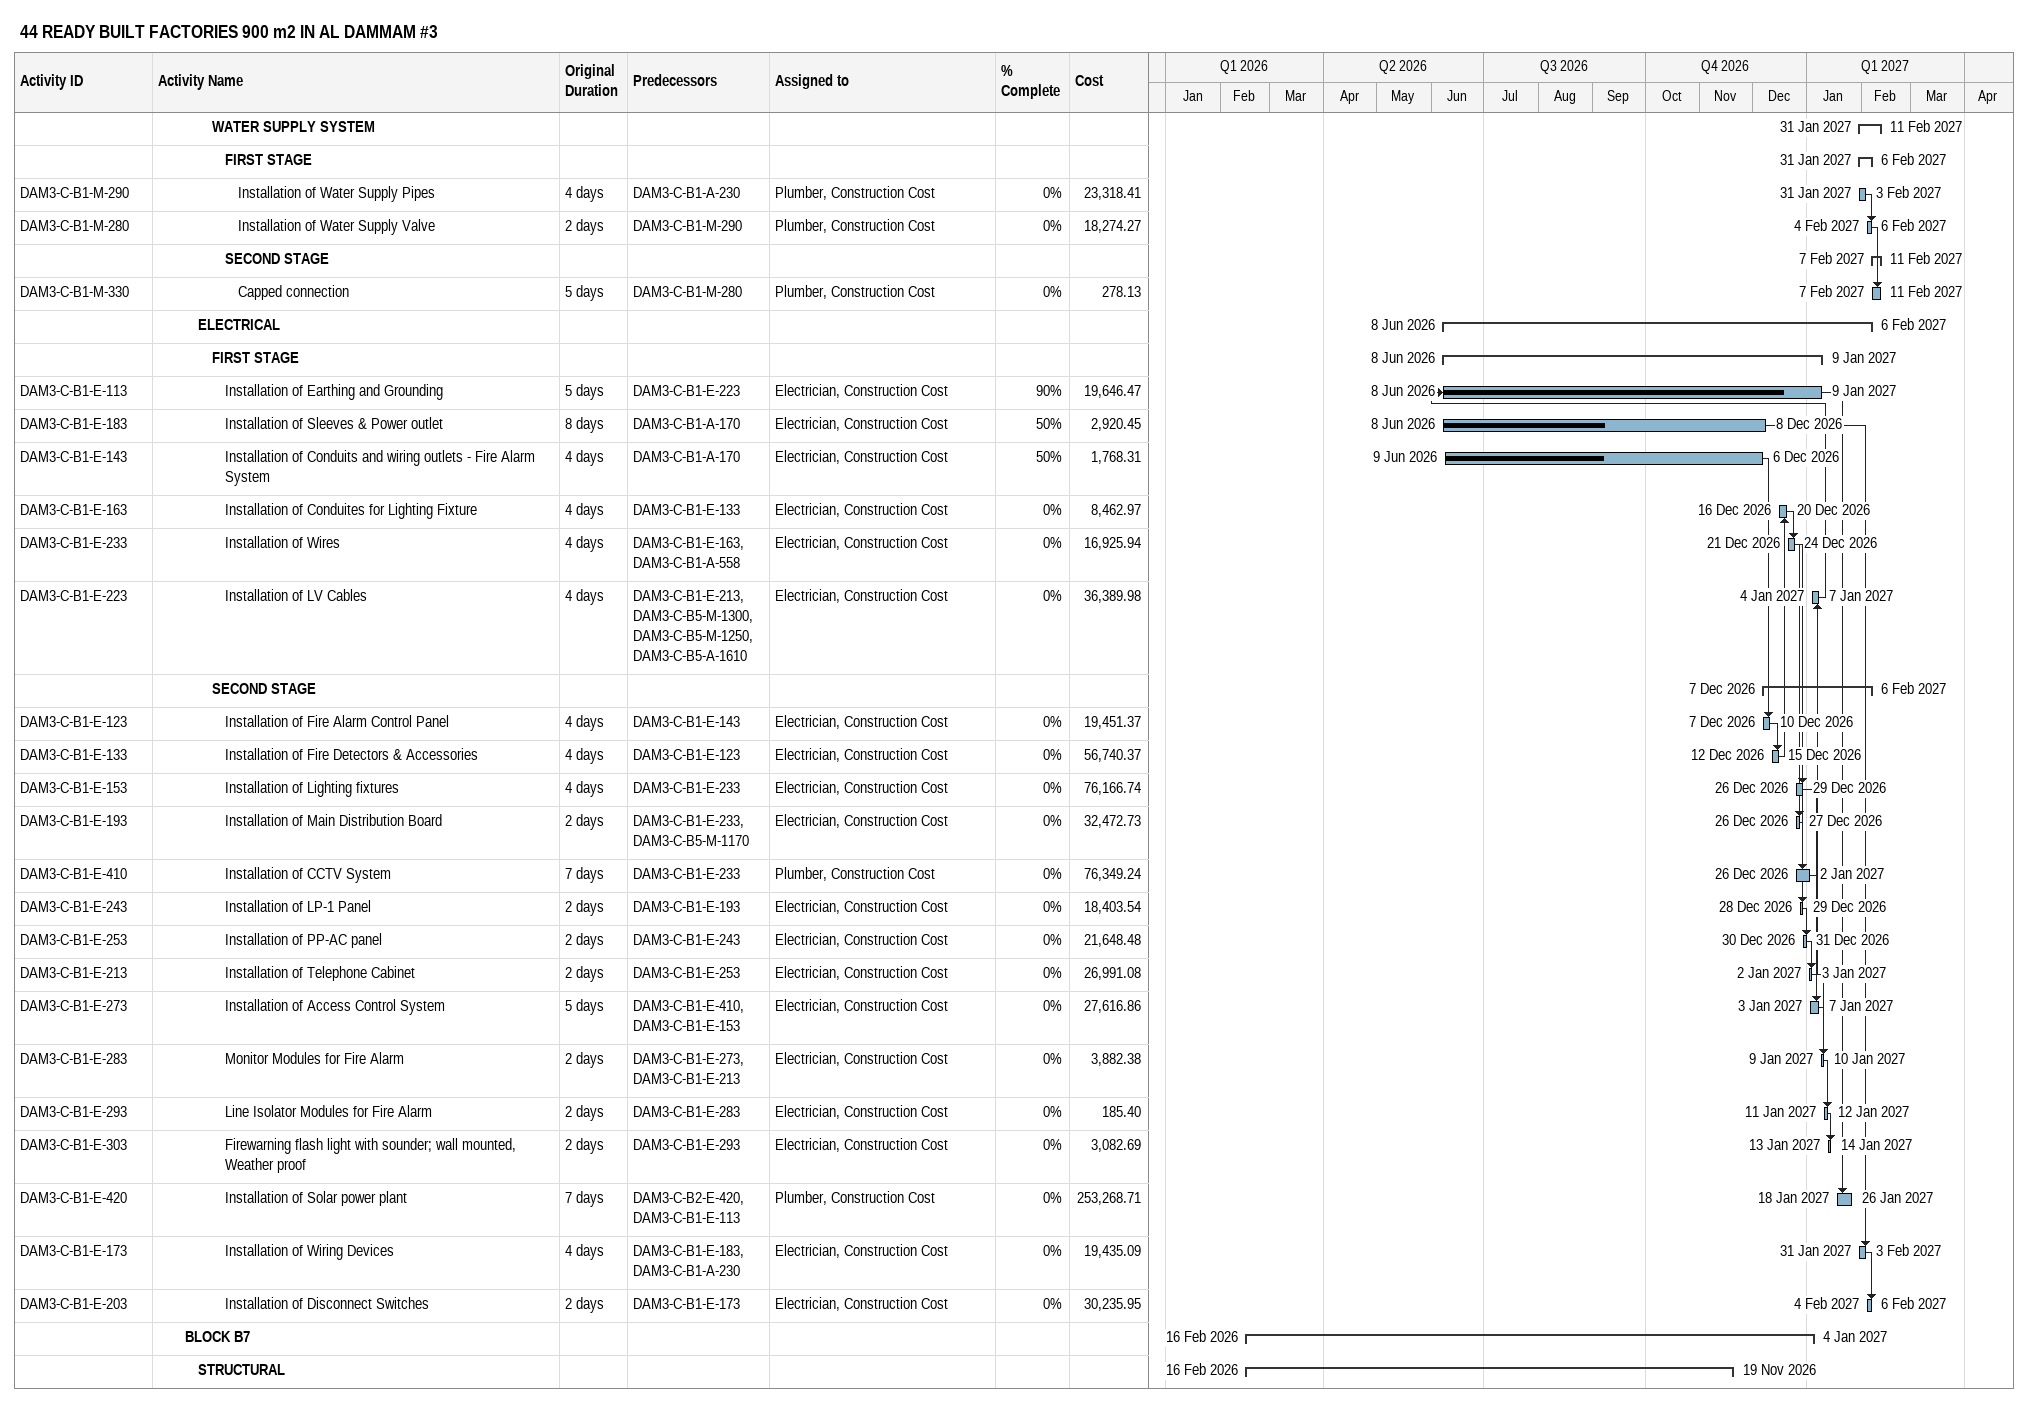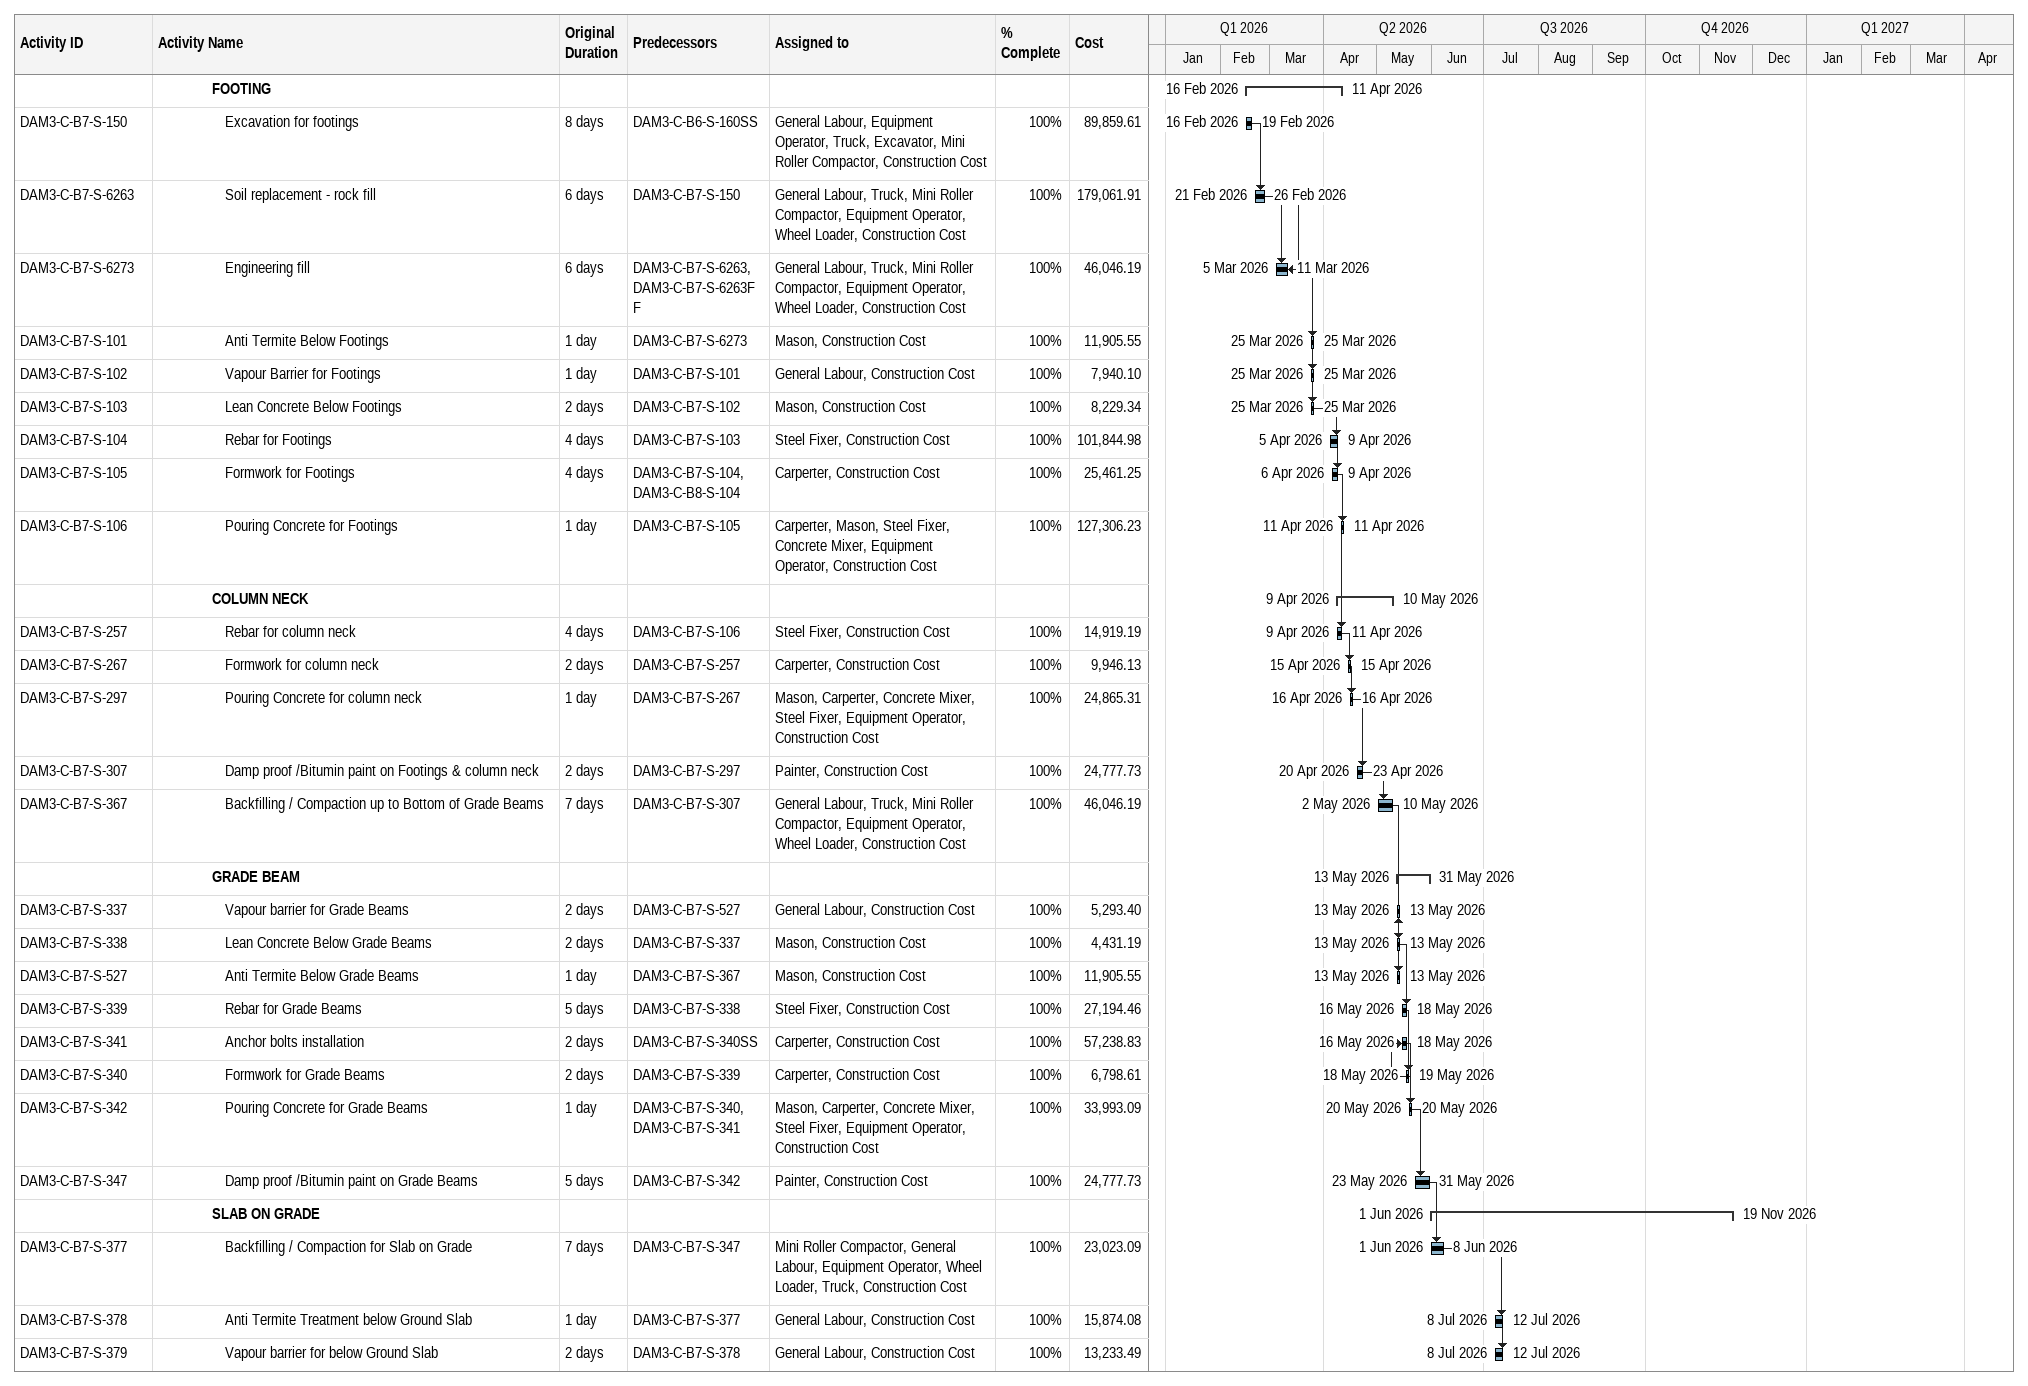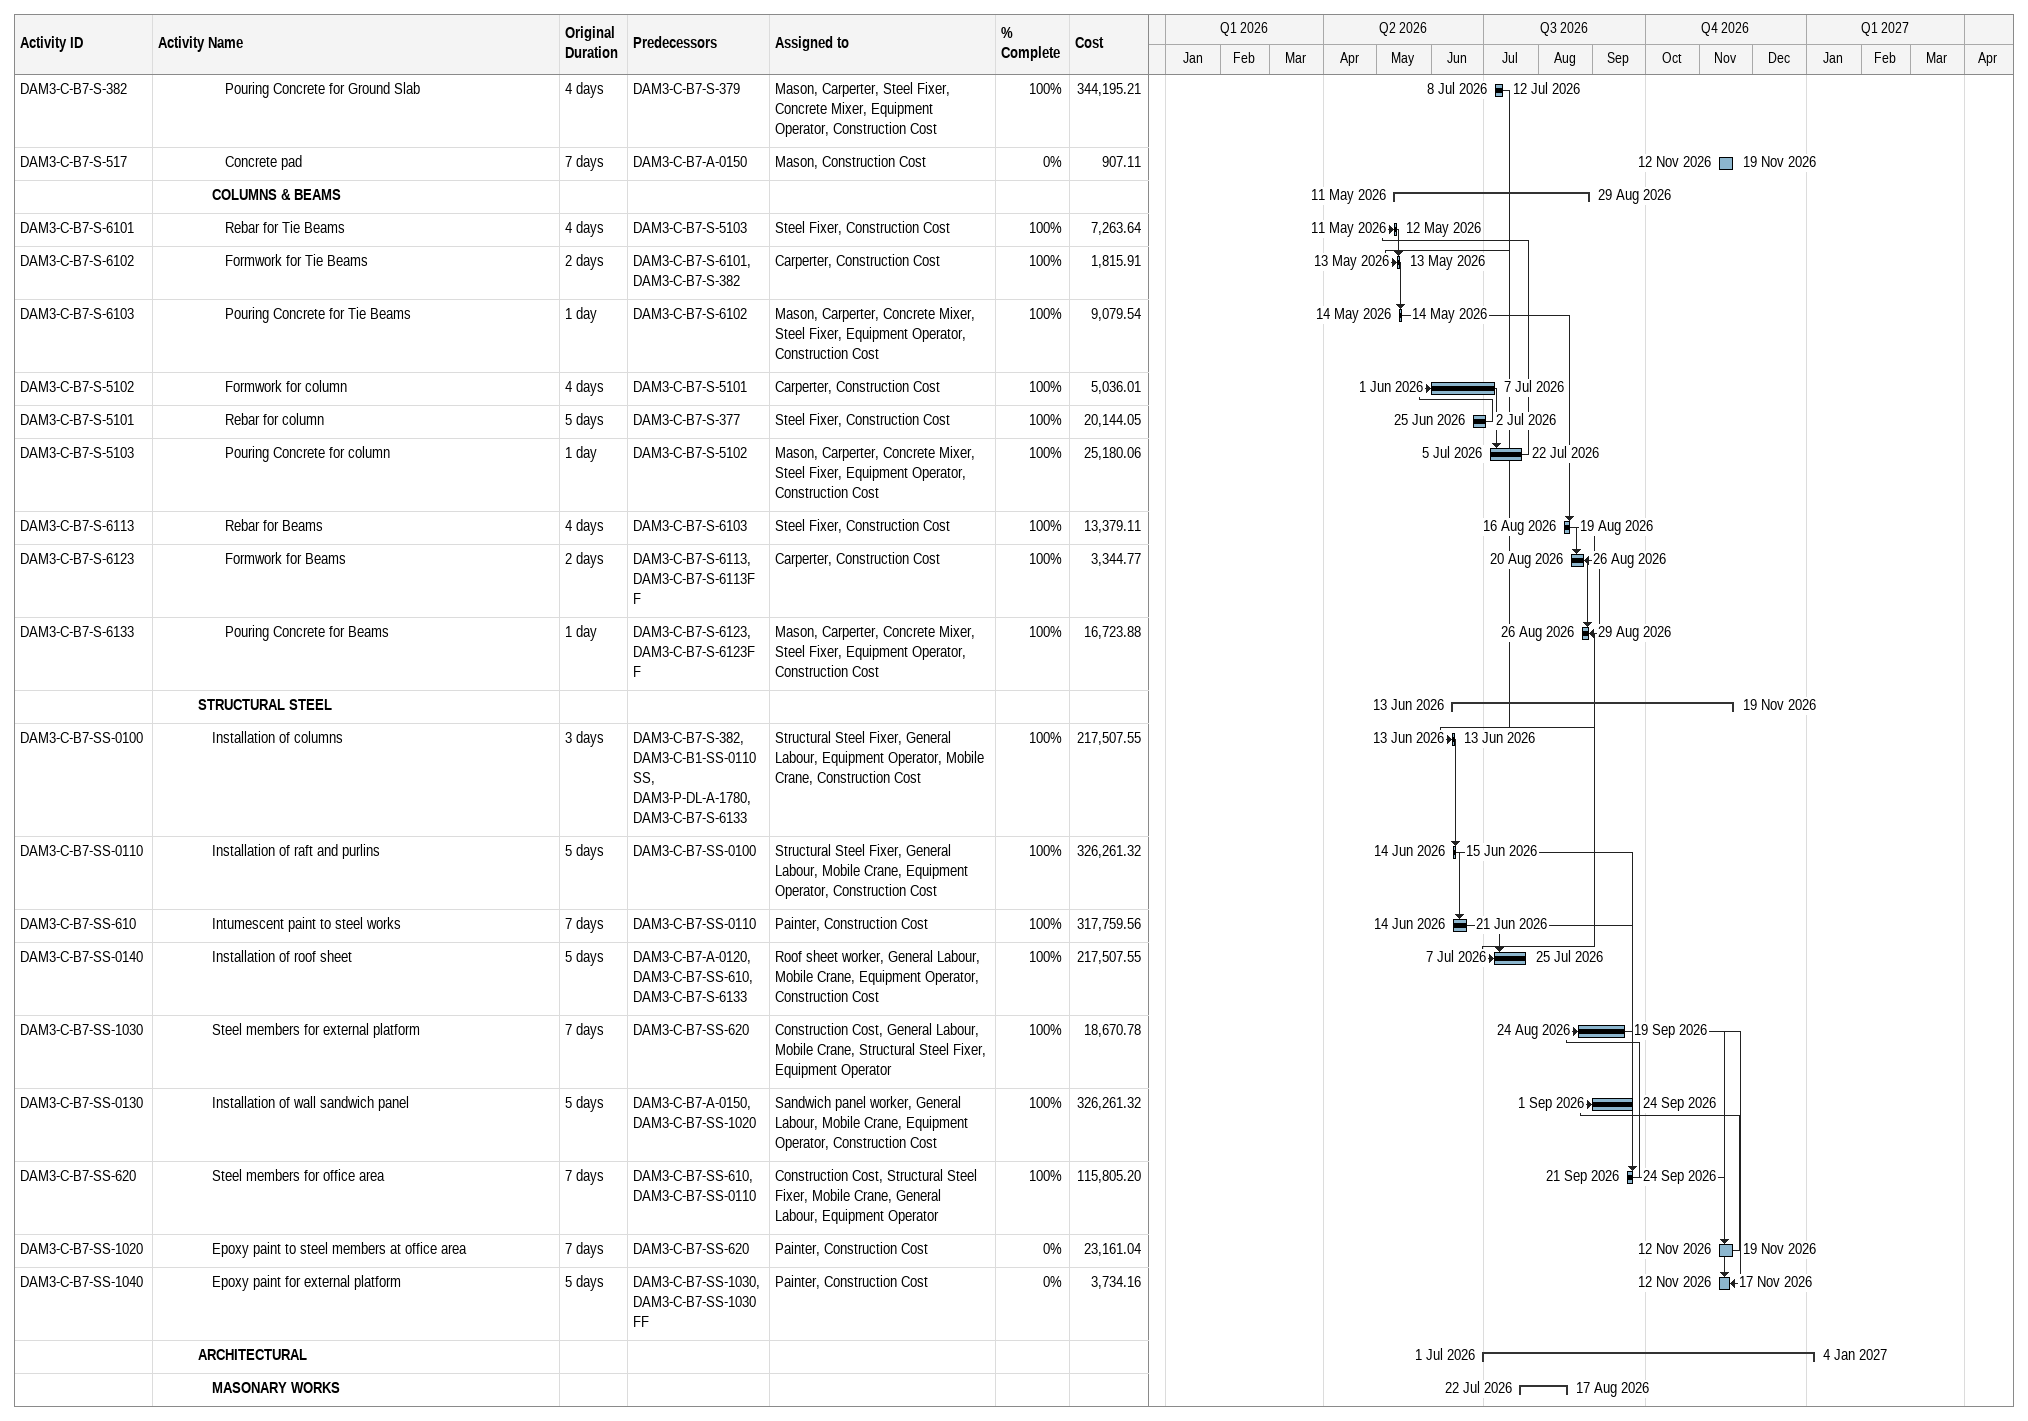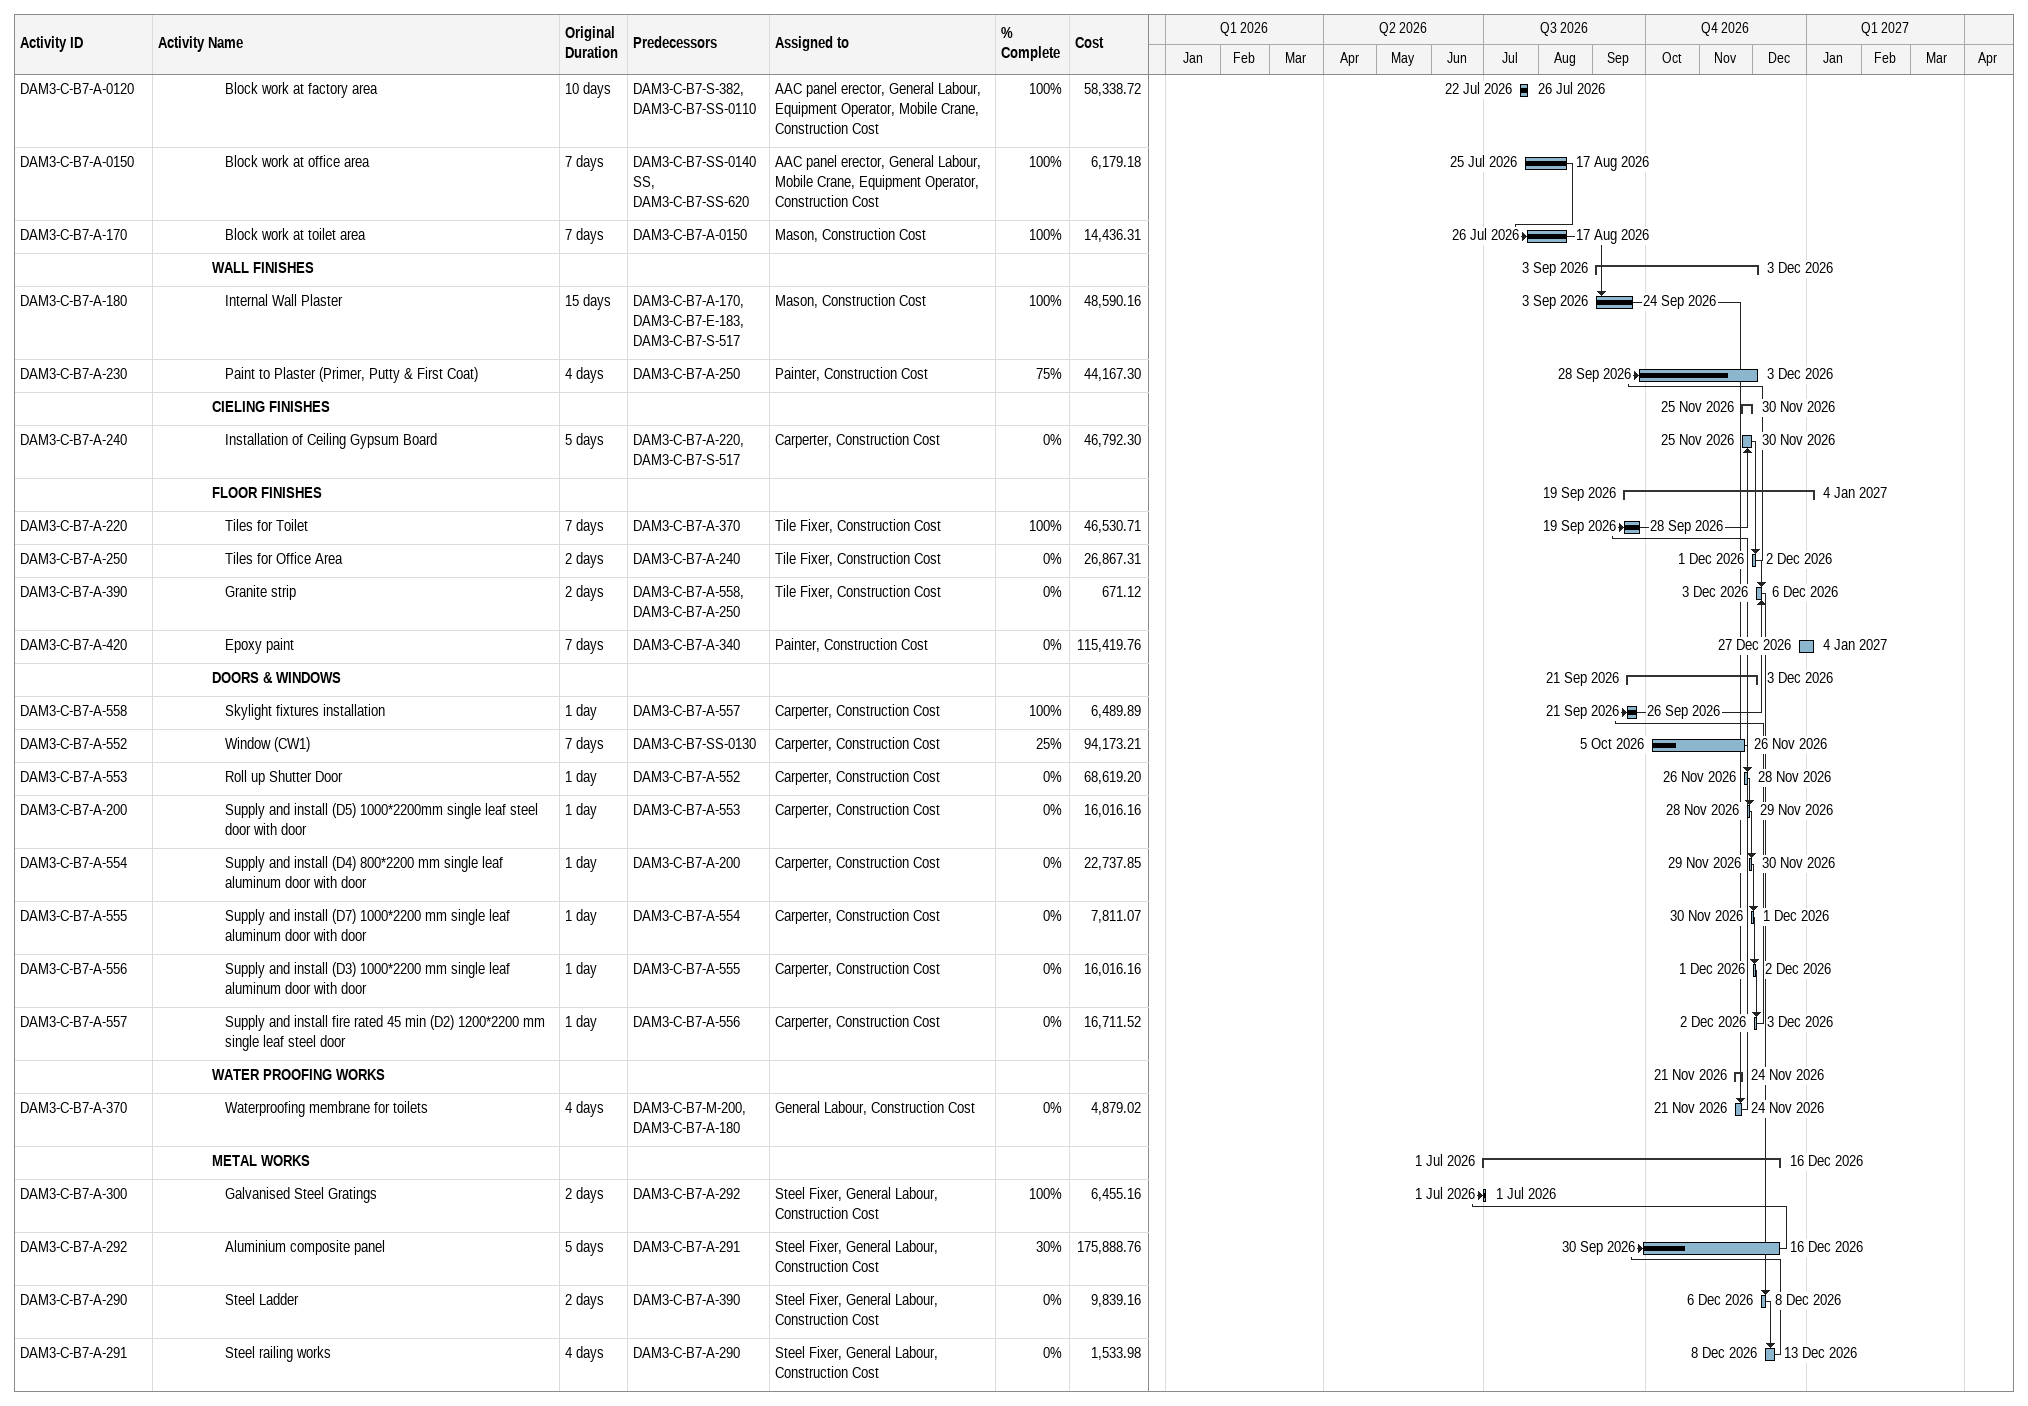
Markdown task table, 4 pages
44 READY BUILT FACTORIES 900 m2 IN AL DAMMAM #3

| ID | Level | Task | Original duration | Start | Finish | Predecessors | Resources | % complete | Cost |
|---|---|---|---|---|---|---|---|---|---|
|  | 5 | **WATER SUPPLY SYSTEM** |  | 2027-01-31 | 2027-02-11 |  |  |  |  |
|  | 6 | **FIRST STAGE** |  | 2027-01-31 | 2027-02-06 |  |  |  |  |
| DAM3-C-B1-M-290 | 7 | Installation of Water Supply Pipes | 4d | 2027-01-31 | 2027-02-03 | DAM3-C-B1-A-230 | Plumber, Construction Cost | 0 | 23318.41 |
| DAM3-C-B1-M-280 | 7 | Installation of Water Supply Valve | 2d | 2027-02-04 | 2027-02-06 | DAM3-C-B1-M-290 | Plumber, Construction Cost | 0 | 18274.27 |
|  | 6 | **SECOND STAGE** |  | 2027-02-07 | 2027-02-11 |  |  |  |  |
| DAM3-C-B1-M-330 | 7 | Capped connection | 5d | 2027-02-07 | 2027-02-11 | DAM3-C-B1-M-280 | Plumber, Construction Cost | 0 | 278.13 |
|  | 4 | **ELECTRICAL** |  | 2026-06-08 | 2027-02-06 |  |  |  |  |
|  | 5 | **FIRST STAGE** |  | 2026-06-08 | 2027-01-09 |  |  |  |  |
| DAM3-C-B1-E-113 | 6 | Installation of Earthing and Grounding | 5d | 2026-06-08 | 2027-01-09 | DAM3-C-B1-E-223 | Electrician, Construction Cost | 90 | 19646.47 |
| DAM3-C-B1-E-183 | 6 | Installation of Sleeves & Power outlet | 8d | 2026-06-08 | 2026-12-08 | DAM3-C-B1-A-170 | Electrician, Construction Cost | 50 | 2920.45 |
| DAM3-C-B1-E-143 | 6 | Installation of Conduits and wiring outlets - Fire Alarm System | 4d | 2026-06-09 | 2026-12-06 | DAM3-C-B1-A-170 | Electrician, Construction Cost | 50 | 1768.31 |
| DAM3-C-B1-E-163 | 6 | Installation of Conduites for Lighting Fixture | 4d | 2026-12-16 | 2026-12-20 | DAM3-C-B1-E-133 | Electrician, Construction Cost | 0 | 8462.97 |
| DAM3-C-B1-E-233 | 6 | Installation of Wires | 4d | 2026-12-21 | 2026-12-24 | DAM3-C-B1-E-163, DAM3-C-B1-A-558 | Electrician, Construction Cost | 0 | 16925.94 |
| DAM3-C-B1-E-223 | 6 | Installation of LV Cables | 4d | 2027-01-04 | 2027-01-07 | DAM3-C-B1-E-213, DAM3-C-B5-M-1300, DAM3-C-B5-M-1250, DAM3-C-B5-A-1610 | Electrician, Construction Cost | 0 | 36389.98 |
|  | 5 | **SECOND STAGE** |  | 2026-12-07 | 2027-02-06 |  |  |  |  |
| DAM3-C-B1-E-123 | 6 | Installation of Fire Alarm Control Panel | 4d | 2026-12-07 | 2026-12-10 | DAM3-C-B1-E-143 | Electrician, Construction Cost | 0 | 19451.37 |
| DAM3-C-B1-E-133 | 6 | Installation of Fire Detectors & Accessories | 4d | 2026-12-12 | 2026-12-15 | DAM3-C-B1-E-123 | Electrician, Construction Cost | 0 | 56740.37 |
| DAM3-C-B1-E-153 | 6 | Installation of Lighting fixtures | 4d | 2026-12-26 | 2026-12-29 | DAM3-C-B1-E-233 | Electrician, Construction Cost | 0 | 76166.74 |
| DAM3-C-B1-E-193 | 6 | Installation of Main Distribution Board | 2d | 2026-12-26 | 2026-12-27 | DAM3-C-B1-E-233, DAM3-C-B5-M-1170 | Electrician, Construction Cost | 0 | 32472.73 |
| DAM3-C-B1-E-410 | 6 | Installation of CCTV System | 7d | 2026-12-26 | 2027-01-02 | DAM3-C-B1-E-233 | Plumber, Construction Cost | 0 | 76349.24 |
| DAM3-C-B1-E-243 | 6 | Installation of LP-1 Panel | 2d | 2026-12-28 | 2026-12-29 | DAM3-C-B1-E-193 | Electrician, Construction Cost | 0 | 18403.54 |
| DAM3-C-B1-E-253 | 6 | Installation of PP-AC panel | 2d | 2026-12-30 | 2026-12-31 | DAM3-C-B1-E-243 | Electrician, Construction Cost | 0 | 21648.48 |
| DAM3-C-B1-E-213 | 6 | Installation of Telephone Cabinet | 2d | 2027-01-02 | 2027-01-03 | DAM3-C-B1-E-253 | Electrician, Construction Cost | 0 | 26991.08 |
| DAM3-C-B1-E-273 | 6 | Installation of Access Control System | 5d | 2027-01-03 | 2027-01-07 | DAM3-C-B1-E-410, DAM3-C-B1-E-153 | Electrician, Construction Cost | 0 | 27616.86 |
| DAM3-C-B1-E-283 | 6 | Monitor Modules for Fire Alarm | 2d | 2027-01-09 | 2027-01-10 | DAM3-C-B1-E-273, DAM3-C-B1-E-213 | Electrician, Construction Cost | 0 | 3882.38 |
| DAM3-C-B1-E-293 | 6 | Line Isolator Modules for Fire Alarm | 2d | 2027-01-11 | 2027-01-12 | DAM3-C-B1-E-283 | Electrician, Construction Cost | 0 | 185.40 |
| DAM3-C-B1-E-303 | 6 | Firewarning flash light with sounder; wall mounted, Weather proof | 2d | 2027-01-13 | 2027-01-14 | DAM3-C-B1-E-293 | Electrician, Construction Cost | 0 | 3082.69 |
| DAM3-C-B1-E-420 | 6 | Installation of Solar power plant | 7d | 2027-01-18 | 2027-01-26 | DAM3-C-B2-E-420, DAM3-C-B1-E-113 | Plumber, Construction Cost | 0 | 253268.71 |
| DAM3-C-B1-E-173 | 6 | Installation of Wiring Devices | 4d | 2027-01-31 | 2027-02-03 | DAM3-C-B1-E-183, DAM3-C-B1-A-230 | Electrician, Construction Cost | 0 | 19435.09 |
| DAM3-C-B1-E-203 | 6 | Installation of Disconnect Switches | 2d | 2027-02-04 | 2027-02-06 | DAM3-C-B1-E-173 | Electrician, Construction Cost | 0 | 30235.95 |
|  | 3 | **BLOCK B7** |  | 2026-02-16 | 2027-01-04 |  |  |  |  |
|  | 4 | **STRUCTURAL** |  | 2026-02-16 | 2026-11-19 |  |  |  |  |
|  | 5 | **FOOTING** |  | 2026-02-16 | 2026-04-11 |  |  |  |  |
| DAM3-C-B7-S-150 | 6 | Excavation for footings | 8d | 2026-02-16 | 2026-02-19 | DAM3-C-B6-S-160SS | General Labour, Equipment Operator, Truck, Excavator, Mini Roller Compactor, Construction Cost | 100 | 89859.61 |
| DAM3-C-B7-S-6263 | 6 | Soil replacement - rock fill | 6d | 2026-02-21 | 2026-02-26 | DAM3-C-B7-S-150 | General Labour, Truck, Mini Roller Compactor, Equipment Operator, Wheel Loader, Construction Cost | 100 | 179061.91 |
| DAM3-C-B7-S-6273 | 6 | Engineering fill | 6d | 2026-03-05 | 2026-03-11 | DAM3-C-B7-S-6263, DAM3-C-B7-S-6263FF | General Labour, Truck, Mini Roller Compactor, Equipment Operator, Wheel Loader, Construction Cost | 100 | 46046.19 |
| DAM3-C-B7-S-101 | 6 | Anti Termite Below Footings | 1d | 2026-03-25 | 2026-03-25 | DAM3-C-B7-S-6273 | Mason, Construction Cost | 100 | 11905.55 |
| DAM3-C-B7-S-102 | 6 | Vapour Barrier for Footings | 1d | 2026-03-25 | 2026-03-25 | DAM3-C-B7-S-101 | General Labour, Construction Cost | 100 | 7940.10 |
| DAM3-C-B7-S-103 | 6 | Lean Concrete Below Footings | 2d | 2026-03-25 | 2026-03-25 | DAM3-C-B7-S-102 | Mason, Construction Cost | 100 | 8229.34 |
| DAM3-C-B7-S-104 | 6 | Rebar for Footings | 4d | 2026-04-05 | 2026-04-09 | DAM3-C-B7-S-103 | Steel Fixer, Construction Cost | 100 | 101844.98 |
| DAM3-C-B7-S-105 | 6 | Formwork for Footings | 4d | 2026-04-06 | 2026-04-09 | DAM3-C-B7-S-104, DAM3-C-B8-S-104 | Carperter, Construction Cost | 100 | 25461.25 |
| DAM3-C-B7-S-106 | 6 | Pouring Concrete for Footings | 1d | 2026-04-11 | 2026-04-11 | DAM3-C-B7-S-105 | Carperter, Mason, Steel Fixer, Concrete Mixer, Equipment Operator, Construction Cost | 100 | 127306.23 |
|  | 5 | **COLUMN NECK** |  | 2026-04-09 | 2026-05-10 |  |  |  |  |
| DAM3-C-B7-S-257 | 6 | Rebar for column neck | 4d | 2026-04-09 | 2026-04-11 | DAM3-C-B7-S-106 | Steel Fixer, Construction Cost | 100 | 14919.19 |
| DAM3-C-B7-S-267 | 6 | Formwork for column neck | 2d | 2026-04-15 | 2026-04-15 | DAM3-C-B7-S-257 | Carperter, Construction Cost | 100 | 9946.13 |
| DAM3-C-B7-S-297 | 6 | Pouring Concrete for column neck | 1d | 2026-04-16 | 2026-04-16 | DAM3-C-B7-S-267 | Mason, Carperter, Concrete Mixer, Steel Fixer, Equipment Operator, Construction Cost | 100 | 24865.31 |
| DAM3-C-B7-S-307 | 6 | Damp proof /Bitumin paint on Footings & column neck | 2d | 2026-04-20 | 2026-04-23 | DAM3-C-B7-S-297 | Painter, Construction Cost | 100 | 24777.73 |
| DAM3-C-B7-S-367 | 6 | Backfilling / Compaction up to Bottom of Grade Beams | 7d | 2026-05-02 | 2026-05-10 | DAM3-C-B7-S-307 | General Labour, Truck, Mini Roller Compactor, Equipment Operator, Wheel Loader, Construction Cost | 100 | 46046.19 |
|  | 5 | **GRADE BEAM** |  | 2026-05-13 | 2026-05-31 |  |  |  |  |
| DAM3-C-B7-S-337 | 6 | Vapour barrier for Grade Beams | 2d | 2026-05-13 | 2026-05-13 | DAM3-C-B7-S-527 | General Labour, Construction Cost | 100 | 5293.40 |
| DAM3-C-B7-S-338 | 6 | Lean Concrete Below Grade Beams | 2d | 2026-05-13 | 2026-05-13 | DAM3-C-B7-S-337 | Mason, Construction Cost | 100 | 4431.19 |
| DAM3-C-B7-S-527 | 6 | Anti Termite Below Grade Beams | 1d | 2026-05-13 | 2026-05-13 | DAM3-C-B7-S-367 | Mason, Construction Cost | 100 | 11905.55 |
| DAM3-C-B7-S-339 | 6 | Rebar for Grade Beams | 5d | 2026-05-16 | 2026-05-18 | DAM3-C-B7-S-338 | Steel Fixer, Construction Cost | 100 | 27194.46 |
| DAM3-C-B7-S-341 | 6 | Anchor bolts installation | 2d | 2026-05-16 | 2026-05-18 | DAM3-C-B7-S-340SS | Carperter, Construction Cost | 100 | 57238.83 |
| DAM3-C-B7-S-340 | 6 | Formwork for Grade Beams | 2d | 2026-05-18 | 2026-05-19 | DAM3-C-B7-S-339 | Carperter, Construction Cost | 100 | 6798.61 |
| DAM3-C-B7-S-342 | 6 | Pouring Concrete for Grade Beams | 1d | 2026-05-20 | 2026-05-20 | DAM3-C-B7-S-340, DAM3-C-B7-S-341 | Mason, Carperter, Concrete Mixer, Steel Fixer, Equipment Operator, Construction Cost | 100 | 33993.09 |
| DAM3-C-B7-S-347 | 6 | Damp proof /Bitumin paint on Grade Beams | 5d | 2026-05-23 | 2026-05-31 | DAM3-C-B7-S-342 | Painter, Construction Cost | 100 | 24777.73 |
|  | 5 | **SLAB ON GRADE** |  | 2026-06-01 | 2026-11-19 |  |  |  |  |
| DAM3-C-B7-S-377 | 6 | Backfilling / Compaction for Slab on Grade | 7d | 2026-06-01 | 2026-06-08 | DAM3-C-B7-S-347 | Mini Roller Compactor, General Labour, Equipment Operator, Wheel Loader, Truck, Construction Cost | 100 | 23023.09 |
| DAM3-C-B7-S-378 | 6 | Anti Termite Treatment below Ground Slab | 1d | 2026-07-08 | 2026-07-12 | DAM3-C-B7-S-377 | General Labour, Construction Cost | 100 | 15874.08 |
| DAM3-C-B7-S-379 | 6 | Vapour barrier for below Ground Slab | 2d | 2026-07-08 | 2026-07-12 | DAM3-C-B7-S-378 | General Labour, Construction Cost | 100 | 13233.49 |
| DAM3-C-B7-S-382 | 6 | Pouring Concrete for Ground Slab | 4d | 2026-07-08 | 2026-07-12 | DAM3-C-B7-S-379 | Mason, Carperter, Steel Fixer, Concrete Mixer, Equipment Operator, Construction Cost | 100 | 344195.21 |
| DAM3-C-B7-S-517 | 6 | Concrete pad | 7d | 2026-11-12 | 2026-11-19 | DAM3-C-B7-A-0150 | Mason, Construction Cost | 0 | 907.11 |
|  | 5 | **COLUMNS & BEAMS** |  | 2026-05-11 | 2026-08-29 |  |  |  |  |
| DAM3-C-B7-S-6101 | 6 | Rebar for Tie Beams | 4d | 2026-05-11 | 2026-05-12 | DAM3-C-B7-S-5103 | Steel Fixer, Construction Cost | 100 | 7263.64 |
| DAM3-C-B7-S-6102 | 6 | Formwork for Tie Beams | 2d | 2026-05-13 | 2026-05-13 | DAM3-C-B7-S-6101, DAM3-C-B7-S-382 | Carperter, Construction Cost | 100 | 1815.91 |
| DAM3-C-B7-S-6103 | 6 | Pouring Concrete for Tie Beams | 1d | 2026-05-14 | 2026-05-14 | DAM3-C-B7-S-6102 | Mason, Carperter, Concrete Mixer, Steel Fixer, Equipment Operator, Construction Cost | 100 | 9079.54 |
| DAM3-C-B7-S-5102 | 6 | Formwork for column | 4d | 2026-06-01 | 2026-07-07 | DAM3-C-B7-S-5101 | Carperter, Construction Cost | 100 | 5036.01 |
| DAM3-C-B7-S-5101 | 6 | Rebar for column | 5d | 2026-06-25 | 2026-07-02 | DAM3-C-B7-S-377 | Steel Fixer, Construction Cost | 100 | 20144.05 |
| DAM3-C-B7-S-5103 | 6 | Pouring Concrete for column | 1d | 2026-07-05 | 2026-07-22 | DAM3-C-B7-S-5102 | Mason, Carperter, Concrete Mixer, Steel Fixer, Equipment Operator, Construction Cost | 100 | 25180.06 |
| DAM3-C-B7-S-6113 | 6 | Rebar for Beams | 4d | 2026-08-16 | 2026-08-19 | DAM3-C-B7-S-6103 | Steel Fixer, Construction Cost | 100 | 13379.11 |
| DAM3-C-B7-S-6123 | 6 | Formwork for Beams | 2d | 2026-08-20 | 2026-08-26 | DAM3-C-B7-S-6113, DAM3-C-B7-S-6113FF | Carperter, Construction Cost | 100 | 3344.77 |
| DAM3-C-B7-S-6133 | 6 | Pouring Concrete for Beams | 1d | 2026-08-26 | 2026-08-29 | DAM3-C-B7-S-6123, DAM3-C-B7-S-6123FF | Mason, Carperter, Concrete Mixer, Steel Fixer, Equipment Operator, Construction Cost | 100 | 16723.88 |
|  | 4 | **STRUCTURAL STEEL** |  | 2026-06-13 | 2026-11-19 |  |  |  |  |
| DAM3-C-B7-SS-0100 | 5 | Installation of columns | 3d | 2026-06-13 | 2026-06-13 | DAM3-C-B7-S-382, DAM3-C-B1-SS-0110SS, DAM3-P-DL-A-1780, DAM3-C-B7-S-6133 | Structural Steel Fixer, General Labour, Equipment Operator, Mobile Crane, Construction Cost | 100 | 217507.55 |
| DAM3-C-B7-SS-0110 | 5 | Installation of raft and purlins | 5d | 2026-06-14 | 2026-06-15 | DAM3-C-B7-SS-0100 | Structural Steel Fixer, General Labour, Mobile Crane, Equipment Operator, Construction Cost | 100 | 326261.32 |
| DAM3-C-B7-SS-610 | 5 | Intumescent paint to steel works | 7d | 2026-06-14 | 2026-06-21 | DAM3-C-B7-SS-0110 | Painter, Construction Cost | 100 | 317759.56 |
| DAM3-C-B7-SS-0140 | 5 | Installation of roof sheet | 5d | 2026-07-07 | 2026-07-25 | DAM3-C-B7-A-0120, DAM3-C-B7-SS-610, DAM3-C-B7-S-6133 | Roof sheet worker, General Labour, Mobile Crane, Equipment Operator, Construction Cost | 100 | 217507.55 |
| DAM3-C-B7-SS-1030 | 5 | Steel members for external platform | 7d | 2026-08-24 | 2026-09-19 | DAM3-C-B7-SS-620 | Construction Cost, General Labour, Mobile Crane, Structural Steel Fixer, Equipment Operator | 100 | 18670.78 |
| DAM3-C-B7-SS-0130 | 5 | Installation of wall sandwich panel | 5d | 2026-09-01 | 2026-09-24 | DAM3-C-B7-A-0150, DAM3-C-B7-SS-1020 | Sandwich panel worker, General Labour, Mobile Crane, Equipment Operator, Construction Cost | 100 | 326261.32 |
| DAM3-C-B7-SS-620 | 5 | Steel members for office area | 7d | 2026-09-21 | 2026-09-24 | DAM3-C-B7-SS-610, DAM3-C-B7-SS-0110 | Construction Cost, Structural Steel Fixer, Mobile Crane, General Labour, Equipment Operator | 100 | 115805.20 |
| DAM3-C-B7-SS-1020 | 5 | Epoxy paint to steel members at office area | 7d | 2026-11-12 | 2026-11-19 | DAM3-C-B7-SS-620 | Painter, Construction Cost | 0 | 23161.04 |
| DAM3-C-B7-SS-1040 | 5 | Epoxy paint for external platform | 5d | 2026-11-12 | 2026-11-17 | DAM3-C-B7-SS-1030, DAM3-C-B7-SS-1030FF | Painter, Construction Cost | 0 | 3734.16 |
|  | 4 | **ARCHITECTURAL** |  | 2026-07-01 | 2027-01-04 |  |  |  |  |
|  | 5 | **MASONARY WORKS** |  | 2026-07-22 | 2026-08-17 |  |  |  |  |
| DAM3-C-B7-A-0120 | 6 | Block work at factory area | 10d | 2026-07-22 | 2026-07-26 | DAM3-C-B7-S-382, DAM3-C-B7-SS-0110 | AAC panel erector, General Labour, Equipment Operator, Mobile Crane, Construction Cost | 100 | 58338.72 |
| DAM3-C-B7-A-0150 | 6 | Block work at office area | 7d | 2026-07-25 | 2026-08-17 | DAM3-C-B7-SS-0140SS, DAM3-C-B7-SS-620 | AAC panel erector, General Labour, Mobile Crane, Equipment Operator, Construction Cost | 100 | 6179.18 |
| DAM3-C-B7-A-170 | 6 | Block work at toilet area | 7d | 2026-07-26 | 2026-08-17 | DAM3-C-B7-A-0150 | Mason, Construction Cost | 100 | 14436.31 |
|  | 5 | **WALL FINISHES** |  | 2026-09-03 | 2026-12-03 |  |  |  |  |
| DAM3-C-B7-A-180 | 6 | Internal Wall Plaster | 15d | 2026-09-03 | 2026-09-24 | DAM3-C-B7-A-170, DAM3-C-B7-E-183, DAM3-C-B7-S-517 | Mason, Construction Cost | 100 | 48590.16 |
| DAM3-C-B7-A-230 | 6 | Paint to Plaster (Primer, Putty & First Coat) | 4d | 2026-09-28 | 2026-12-03 | DAM3-C-B7-A-250 | Painter, Construction Cost | 75 | 44167.30 |
|  | 5 | **CIELING FINISHES** |  | 2026-11-25 | 2026-11-30 |  |  |  |  |
| DAM3-C-B7-A-240 | 6 | Installation of Ceiling Gypsum Board | 5d | 2026-11-25 | 2026-11-30 | DAM3-C-B7-A-220, DAM3-C-B7-S-517 | Carperter, Construction Cost | 0 | 46792.30 |
|  | 5 | **FLOOR FINISHES** |  | 2026-09-19 | 2027-01-04 |  |  |  |  |
| DAM3-C-B7-A-220 | 6 | Tiles for Toilet | 7d | 2026-09-19 | 2026-09-28 | DAM3-C-B7-A-370 | Tile Fixer, Construction Cost | 100 | 46530.71 |
| DAM3-C-B7-A-250 | 6 | Tiles for Office Area | 2d | 2026-12-01 | 2026-12-02 | DAM3-C-B7-A-240 | Tile Fixer, Construction Cost | 0 | 26867.31 |
| DAM3-C-B7-A-390 | 6 | Granite strip | 2d | 2026-12-03 | 2026-12-06 | DAM3-C-B7-A-558, DAM3-C-B7-A-250 | Tile Fixer, Construction Cost | 0 | 671.12 |
| DAM3-C-B7-A-420 | 6 | Epoxy paint | 7d | 2026-12-27 | 2027-01-04 | DAM3-C-B7-A-340 | Painter, Construction Cost | 0 | 115419.76 |
|  | 5 | **DOORS & WINDOWS** |  | 2026-09-21 | 2026-12-03 |  |  |  |  |
| DAM3-C-B7-A-558 | 6 | Skylight fixtures installation | 1d | 2026-09-21 | 2026-09-26 | DAM3-C-B7-A-557 | Carperter, Construction Cost | 100 | 6489.89 |
| DAM3-C-B7-A-552 | 6 | Window (CW1) | 7d | 2026-10-05 | 2026-11-26 | DAM3-C-B7-SS-0130 | Carperter, Construction Cost | 25 | 94173.21 |
| DAM3-C-B7-A-553 | 6 | Roll up Shutter Door | 1d | 2026-11-26 | 2026-11-28 | DAM3-C-B7-A-552 | Carperter, Construction Cost | 0 | 68619.20 |
| DAM3-C-B7-A-200 | 6 | Supply and install (D5) 1000*2200mm single leaf steel door with door | 1d | 2026-11-28 | 2026-11-29 | DAM3-C-B7-A-553 | Carperter, Construction Cost | 0 | 16016.16 |
| DAM3-C-B7-A-554 | 6 | Supply and install (D4) 800*2200 mm single leaf aluminum door with door | 1d | 2026-11-29 | 2026-11-30 | DAM3-C-B7-A-200 | Carperter, Construction Cost | 0 | 22737.85 |
| DAM3-C-B7-A-555 | 6 | Supply and install (D7) 1000*2200 mm single leaf aluminum door with door | 1d | 2026-11-30 | 2026-12-01 | DAM3-C-B7-A-554 | Carperter, Construction Cost | 0 | 7811.07 |
| DAM3-C-B7-A-556 | 6 | Supply and install (D3) 1000*2200 mm single leaf aluminum door with door | 1d | 2026-12-01 | 2026-12-02 | DAM3-C-B7-A-555 | Carperter, Construction Cost | 0 | 16016.16 |
| DAM3-C-B7-A-557 | 6 | Supply and install fire rated 45 min (D2) 1200*2200 mm single leaf steel door | 1d | 2026-12-02 | 2026-12-03 | DAM3-C-B7-A-556 | Carperter, Construction Cost | 0 | 16711.52 |
|  | 5 | **WATER PROOFING WORKS** |  | 2026-11-21 | 2026-11-24 |  |  |  |  |
| DAM3-C-B7-A-370 | 6 | Waterproofing membrane for toilets | 4d | 2026-11-21 | 2026-11-24 | DAM3-C-B7-M-200, DAM3-C-B7-A-180 | General Labour, Construction Cost | 0 | 4879.02 |
|  | 5 | **METAL WORKS** |  | 2026-07-01 | 2026-12-16 |  |  |  |  |
| DAM3-C-B7-A-300 | 6 | Galvanised Steel Gratings | 2d | 2026-07-01 | 2026-07-01 | DAM3-C-B7-A-292 | Steel Fixer, General Labour, Construction Cost | 100 | 6455.16 |
| DAM3-C-B7-A-292 | 6 | Aluminium composite panel | 5d | 2026-09-30 | 2026-12-16 | DAM3-C-B7-A-291 | Steel Fixer, General Labour, Construction Cost | 30 | 175888.76 |
| DAM3-C-B7-A-290 | 6 | Steel Ladder | 2d | 2026-12-06 | 2026-12-08 | DAM3-C-B7-A-390 | Steel Fixer, General Labour, Construction Cost | 0 | 9839.16 |
| DAM3-C-B7-A-291 | 6 | Steel railing works | 4d | 2026-12-08 | 2026-12-13 | DAM3-C-B7-A-290 | Steel Fixer, General Labour, Construction Cost | 0 | 1533.98 |
